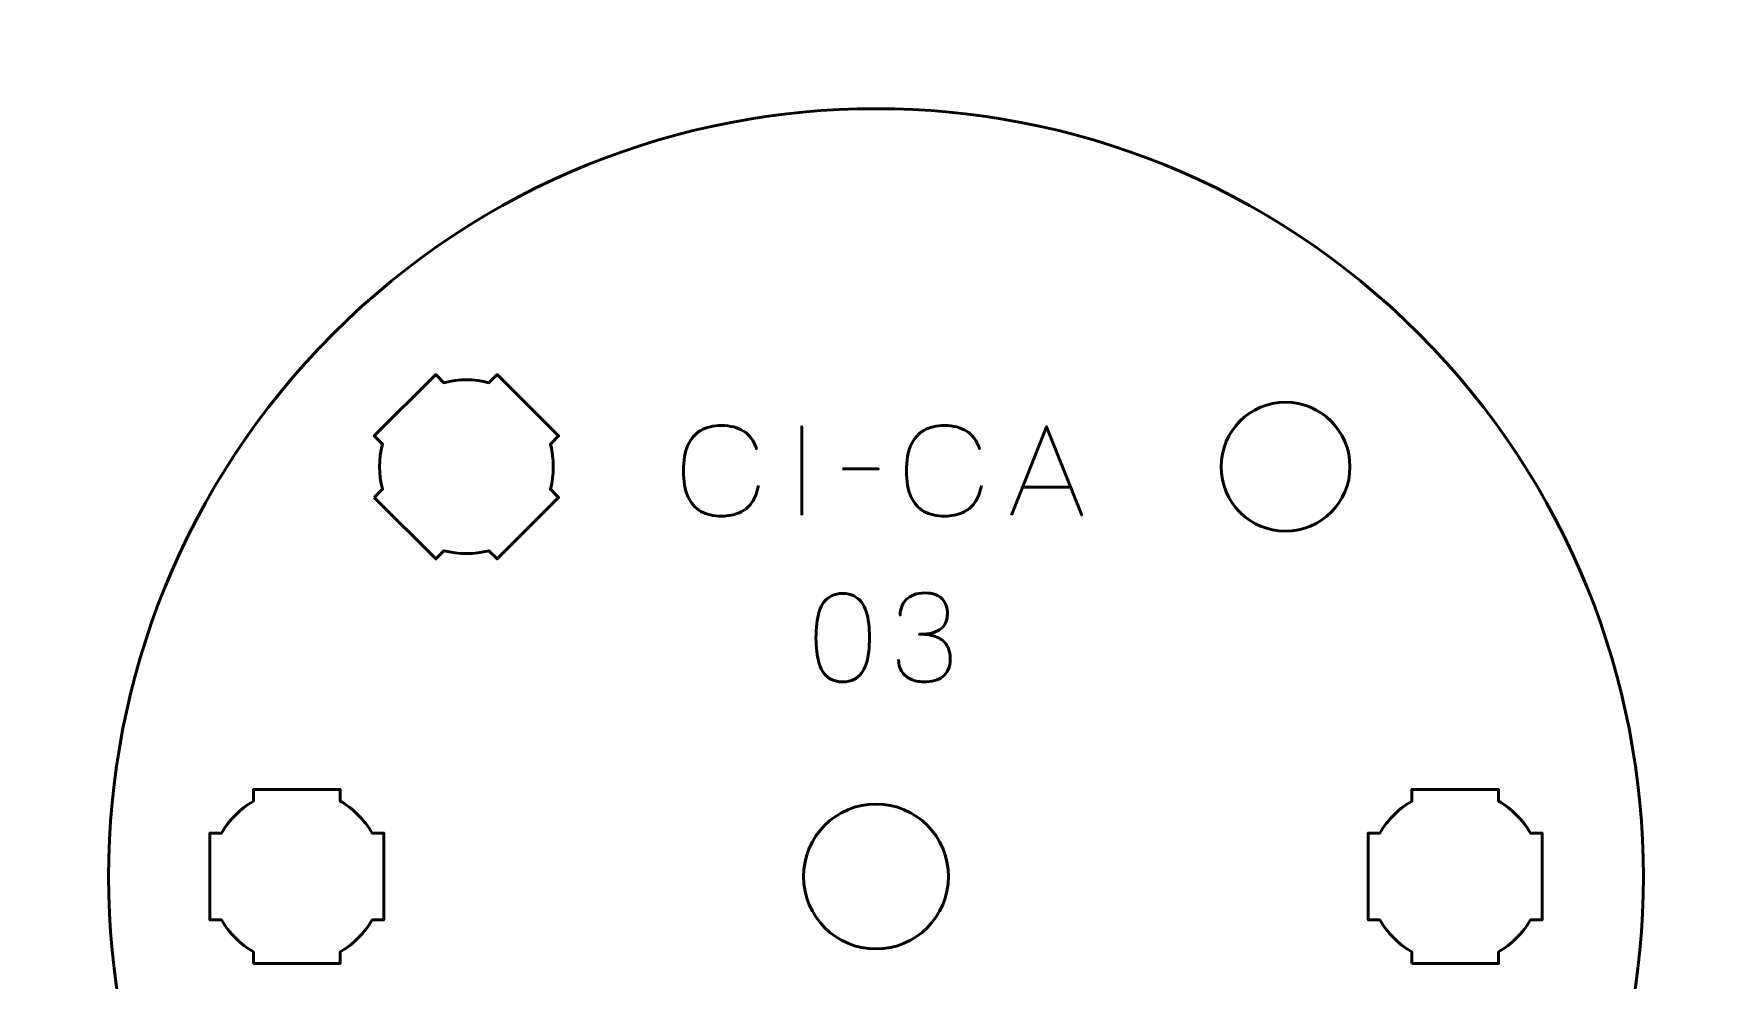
# Model space of a CAD drawing. Header units: centimetres. Extents: x -16.4 to -4.6, y -20.8 to -8.9.
# Drawn here: x -16.41 to -10.59, y -12.21 to -8.94 of the extents above; entities that cross this region are included whole.
import ezdxf

# ---------------------------------------------------------------- set-up
doc = ezdxf.new("R2010")
doc.units = ezdxf.units.CM
doc.header["$MEASUREMENT"] = 0
doc.layers.add('Layer 1', color=7, linetype='Continuous')

msp = doc.modelspace()

# ---------------------------------------------------------------- linework, layer by layer
at = {"layer": 'Layer 1', "lineweight": 53}
msp.add_ellipse((-13.50001, -11.84993), major_axis=(0, 0.25), ratio=1, dxfattribs=at)
for points, knots in [([(-15.37382, -9.97615), (-14.33912, -8.94145), (-12.66089, -8.94145), (-11.62616, -9.97618), (-11.62616, -9.97618), (-10.59146, -11.01088), (-10.59146, -12.68912), (-11.62616, -13.72382), (-11.62616, -13.72382), (-12.66089, -14.75855), (-14.33912, -14.75855), (-15.37382, -13.72385), (-15.37382, -13.72385), (-16.40855, -12.68912), (-16.40855, -11.01088), (-15.37382, -9.97615)], [0, 0, 0, 0, 0.25, 0.25, 0.25, 0.25, 0.5, 0.5, 0.5, 0.5, 0.75, 0.75, 0.75, 0.75, 1, 1, 1, 1]), ([(-15.23246, -10.54181), (-15.23246, -10.54181), (-15.20403, -10.51339), (-15.20403, -10.51339), (-15.20403, -10.51339), (-15.2176, -10.46258), (-15.21758, -10.40892), (-15.20402, -10.35812), (-15.20402, -10.35812), (-15.20402, -10.35812), (-15.23246, -10.32968), (-15.23246, -10.32968), (-15.23246, -10.32968), (-15.23246, -10.32968), (-15.02033, -10.11755), (-15.02033, -10.11755), (-15.02033, -10.11755), (-15.02033, -10.11755), (-14.99191, -10.14597), (-14.99191, -10.14597), (-14.99191, -10.14597), (-14.9411, -10.13239), (-14.8874, -10.13236), (-14.83656, -10.14592), (-14.83656, -10.14592), (-14.83656, -10.14592), (-14.8082, -10.11755), (-14.8082, -10.11755), (-14.8082, -10.11755), (-14.8082, -10.11755), (-14.70537, -10.22038), (-14.70537, -10.22038), (-14.70537, -10.22038), (-14.70537, -10.22038), (-14.70204, -10.22362), (-14.70204, -10.22362), (-14.70204, -10.22362), (-14.70204, -10.22362), (-14.6988, -10.22695), (-14.6988, -10.22695), (-14.6988, -10.22695), (-14.6988, -10.22695), (-14.59606, -10.32968), (-14.59606, -10.32968), (-14.59606, -10.32968), (-14.59606, -10.32968), (-14.6244, -10.35802), (-14.6244, -10.35802), (-14.6244, -10.35802), (-14.61081, -10.40887), (-14.6108, -10.46262), (-14.62439, -10.51349), (-14.62439, -10.51349), (-14.62439, -10.51349), (-14.59606, -10.54181), (-14.59606, -10.54181), (-14.59606, -10.54181), (-14.59606, -10.54181), (-14.69738, -10.64313), (-14.69738, -10.64313), (-14.69738, -10.64313), (-14.69738, -10.64313), (-14.70204, -10.6479), (-14.70204, -10.6479), (-14.70204, -10.6479), (-14.70204, -10.6479), (-14.70682, -10.65257), (-14.70682, -10.65257), (-14.70682, -10.65257), (-14.70682, -10.65257), (-14.8082, -10.75395), (-14.8082, -10.75395), (-14.8082, -10.75395), (-14.8082, -10.75395), (-14.83655, -10.72559), (-14.83655, -10.72559), (-14.83655, -10.72559), (-14.88739, -10.73915), (-14.94111, -10.73915), (-14.99194, -10.72556), (-14.99194, -10.72556), (-14.99194, -10.72556), (-15.02033, -10.75395), (-15.02033, -10.75395), (-15.02033, -10.75395), (-15.02033, -10.75395), (-15.23246, -10.54181), (-15.23246, -10.54181)], [0, 0, 0, 0, 0.0454545, 0.0454545, 0.0454545, 0.0454545, 0.0909091, 0.0909091, 0.0909091, 0.0909091, 0.1363636, 0.1363636, 0.1363636, 0.1363636, 0.1818182, 0.1818182, 0.1818182, 0.1818182, 0.2272727, 0.2272727, 0.2272727, 0.2272727, 0.2727273, 0.2727273, 0.2727273, 0.2727273, 0.3181818, 0.3181818, 0.3181818, 0.3181818, 0.3636364, 0.3636364, 0.3636364, 0.3636364, 0.4090909, 0.4090909, 0.4090909, 0.4090909, 0.4545455, 0.4545455, 0.4545455, 0.4545455, 0.5, 0.5, 0.5, 0.5, 0.5454545, 0.5454545, 0.5454545, 0.5454545, 0.5909091, 0.5909091, 0.5909091, 0.5909091, 0.6363636, 0.6363636, 0.6363636, 0.6363636, 0.6818182, 0.6818182, 0.6818182, 0.6818182, 0.7272727, 0.7272727, 0.7272727, 0.7272727, 0.7727273, 0.7727273, 0.7727273, 0.7727273, 0.8181818, 0.8181818, 0.8181818, 0.8181818, 0.8636364, 0.8636364, 0.8636364, 0.8636364, 0.9090909, 0.9090909, 0.9090909, 0.9090909, 0.9545455, 0.9545455, 0.9545455, 0.9545455, 1, 1, 1, 1]), ([(-12.08581, -10.21327), (-11.96295, -10.21327), (-11.86331, -10.31291), (-11.86331, -10.43577), (-11.86331, -10.43577), (-11.86331, -10.55864), (-11.96295, -10.65827), (-12.08581, -10.65827), (-12.08581, -10.65827), (-12.20867, -10.65827), (-12.30831, -10.55864), (-12.30831, -10.43577), (-12.30831, -10.43577), (-12.30831, -10.31291), (-12.20867, -10.21327), (-12.08581, -10.21327)], [0, 0, 0, 0, 0.25, 0.25, 0.25, 0.25, 0.5, 0.5, 0.5, 0.5, 0.75, 0.75, 0.75, 0.75, 1, 1, 1, 1]), ([(-15.65005, -12.14996), (-15.65005, -12.14996), (-15.65005, -12.10976), (-15.65005, -12.10976), (-15.65005, -12.10976), (-15.69557, -12.08343), (-15.7335, -12.04547), (-15.75983, -11.99996), (-15.75983, -11.99996), (-15.75983, -11.99996), (-15.80005, -11.99996), (-15.80005, -11.99996), (-15.80005, -11.99996), (-15.80005, -11.99996), (-15.80005, -11.69996), (-15.80005, -11.69996), (-15.80005, -11.69996), (-15.80005, -11.69996), (-15.75986, -11.69996), (-15.75986, -11.69996), (-15.75986, -11.69996), (-15.73353, -11.65443), (-15.69558, -11.61644), (-15.65005, -11.59008), (-15.65005, -11.59008), (-15.65005, -11.59008), (-15.65005, -11.54996), (-15.65005, -11.54996), (-15.65005, -11.54996), (-15.65005, -11.54996), (-15.50463, -11.54996), (-15.50463, -11.54996), (-15.50463, -11.54996), (-15.50463, -11.54996), (-15.49998, -11.5499), (-15.49998, -11.5499), (-15.49998, -11.5499), (-15.49998, -11.5499), (-15.49534, -11.54996), (-15.49534, -11.54996), (-15.49534, -11.54996), (-15.49534, -11.54996), (-15.35005, -11.54996), (-15.35005, -11.54996), (-15.35005, -11.54996), (-15.35005, -11.54996), (-15.35005, -11.59003), (-15.35005, -11.59003), (-15.35005, -11.59003), (-15.30448, -11.61638), (-15.26647, -11.65438), (-15.24011, -11.69996), (-15.24011, -11.69996), (-15.24011, -11.69996), (-15.20005, -11.69996), (-15.20005, -11.69996), (-15.20005, -11.69996), (-15.20005, -11.69996), (-15.20005, -11.84324), (-15.20005, -11.84324), (-15.20005, -11.84324), (-15.20005, -11.84324), (-15.19997, -11.84991), (-15.19997, -11.84991), (-15.19997, -11.84991), (-15.19997, -11.84991), (-15.20005, -11.85659), (-15.20005, -11.85659), (-15.20005, -11.85659), (-15.20005, -11.85659), (-15.20005, -11.99996), (-15.20005, -11.99996), (-15.20005, -11.99996), (-15.20005, -11.99996), (-15.24015, -11.99996), (-15.24015, -11.99996), (-15.24015, -11.99996), (-15.26651, -12.0455), (-15.3045, -12.08348), (-15.35005, -12.10981), (-15.35005, -12.10981), (-15.35005, -12.10981), (-15.35005, -12.14996), (-15.35005, -12.14996), (-15.35005, -12.14996), (-15.35005, -12.14996), (-15.65005, -12.14996), (-15.65005, -12.14996)], [0, 0, 0, 0, 0.0454545, 0.0454545, 0.0454545, 0.0454545, 0.0909091, 0.0909091, 0.0909091, 0.0909091, 0.1363636, 0.1363636, 0.1363636, 0.1363636, 0.1818182, 0.1818182, 0.1818182, 0.1818182, 0.2272727, 0.2272727, 0.2272727, 0.2272727, 0.2727273, 0.2727273, 0.2727273, 0.2727273, 0.3181818, 0.3181818, 0.3181818, 0.3181818, 0.3636364, 0.3636364, 0.3636364, 0.3636364, 0.4090909, 0.4090909, 0.4090909, 0.4090909, 0.4545455, 0.4545455, 0.4545455, 0.4545455, 0.5, 0.5, 0.5, 0.5, 0.5454545, 0.5454545, 0.5454545, 0.5454545, 0.5909091, 0.5909091, 0.5909091, 0.5909091, 0.6363636, 0.6363636, 0.6363636, 0.6363636, 0.6818182, 0.6818182, 0.6818182, 0.6818182, 0.7272727, 0.7272727, 0.7272727, 0.7272727, 0.7727273, 0.7727273, 0.7727273, 0.7727273, 0.8181818, 0.8181818, 0.8181818, 0.8181818, 0.8636364, 0.8636364, 0.8636364, 0.8636364, 0.9090909, 0.9090909, 0.9090909, 0.9090909, 0.9545455, 0.9545455, 0.9545455, 0.9545455, 1, 1, 1, 1]), ([(-11.65005, -12.14996), (-11.65005, -12.14996), (-11.65005, -12.10976), (-11.65005, -12.10976), (-11.65005, -12.10976), (-11.69557, -12.08343), (-11.7335, -12.04547), (-11.75983, -11.99996), (-11.75983, -11.99996), (-11.75983, -11.99996), (-11.80005, -11.99996), (-11.80005, -11.99996), (-11.80005, -11.99996), (-11.80005, -11.99996), (-11.80005, -11.69996), (-11.80005, -11.69996), (-11.80005, -11.69996), (-11.80005, -11.69996), (-11.75986, -11.69996), (-11.75986, -11.69996), (-11.75986, -11.69996), (-11.73353, -11.65443), (-11.69558, -11.61644), (-11.65005, -11.59008), (-11.65005, -11.59008), (-11.65005, -11.59008), (-11.65005, -11.54996), (-11.65005, -11.54996), (-11.65005, -11.54996), (-11.65005, -11.54996), (-11.50463, -11.54996), (-11.50463, -11.54996), (-11.50463, -11.54996), (-11.50463, -11.54996), (-11.49998, -11.5499), (-11.49998, -11.5499), (-11.49998, -11.5499), (-11.49998, -11.5499), (-11.49534, -11.54996), (-11.49534, -11.54996), (-11.49534, -11.54996), (-11.49534, -11.54996), (-11.35005, -11.54996), (-11.35005, -11.54996), (-11.35005, -11.54996), (-11.35005, -11.54996), (-11.35005, -11.59003), (-11.35005, -11.59003), (-11.35005, -11.59003), (-11.30448, -11.61638), (-11.26647, -11.65438), (-11.24011, -11.69996), (-11.24011, -11.69996), (-11.24011, -11.69996), (-11.20005, -11.69996), (-11.20005, -11.69996), (-11.20005, -11.69996), (-11.20005, -11.69996), (-11.20005, -11.84324), (-11.20005, -11.84324), (-11.20005, -11.84324), (-11.20005, -11.84324), (-11.19997, -11.84991), (-11.19997, -11.84991), (-11.19997, -11.84991), (-11.19997, -11.84991), (-11.20005, -11.85659), (-11.20005, -11.85659), (-11.20005, -11.85659), (-11.20005, -11.85659), (-11.20005, -11.99996), (-11.20005, -11.99996), (-11.20005, -11.99996), (-11.20005, -11.99996), (-11.24015, -11.99996), (-11.24015, -11.99996), (-11.24015, -11.99996), (-11.26651, -12.0455), (-11.3045, -12.08348), (-11.35005, -12.10981), (-11.35005, -12.10981), (-11.35005, -12.10981), (-11.35005, -12.14996), (-11.35005, -12.14996), (-11.35005, -12.14996), (-11.35005, -12.14996), (-11.65005, -12.14996), (-11.65005, -12.14996)], [0, 0, 0, 0, 0.0454545, 0.0454545, 0.0454545, 0.0454545, 0.0909091, 0.0909091, 0.0909091, 0.0909091, 0.1363636, 0.1363636, 0.1363636, 0.1363636, 0.1818182, 0.1818182, 0.1818182, 0.1818182, 0.2272727, 0.2272727, 0.2272727, 0.2272727, 0.2727273, 0.2727273, 0.2727273, 0.2727273, 0.3181818, 0.3181818, 0.3181818, 0.3181818, 0.3636364, 0.3636364, 0.3636364, 0.3636364, 0.4090909, 0.4090909, 0.4090909, 0.4090909, 0.4545455, 0.4545455, 0.4545455, 0.4545455, 0.5, 0.5, 0.5, 0.5, 0.5454545, 0.5454545, 0.5454545, 0.5454545, 0.5909091, 0.5909091, 0.5909091, 0.5909091, 0.6363636, 0.6363636, 0.6363636, 0.6363636, 0.6818182, 0.6818182, 0.6818182, 0.6818182, 0.7272727, 0.7272727, 0.7272727, 0.7272727, 0.7727273, 0.7727273, 0.7727273, 0.7727273, 0.8181818, 0.8181818, 0.8181818, 0.8181818, 0.8636364, 0.8636364, 0.8636364, 0.8636364, 0.9090909, 0.9090909, 0.9090909, 0.9090909, 0.9545455, 0.9545455, 0.9545455, 0.9545455, 1, 1, 1, 1])]:
    msp.add_open_spline(points, degree=3, knots=knots, dxfattribs=at)
at = {"layer": 'Layer 1', "color": 5, "lineweight": 53}
for points, knots in [([(-13.90602, -10.50039), (-13.91054, -10.52459), (-13.91844, -10.54456), (-13.92952, -10.56022), (-13.92952, -10.56022), (-13.94066, -10.57582), (-13.95492, -10.58739), (-13.97227, -10.59494), (-13.97227, -10.59494), (-13.98956, -10.60249), (-14.00988, -10.6063), (-14.03302, -10.60623), (-14.03302, -10.60623), (-14.06117, -10.6063), (-14.08509, -10.60086), (-14.10471, -10.58979), (-14.10471, -10.58979), (-14.12432, -10.57878), (-14.13928, -10.56178), (-14.14958, -10.53871), (-14.14958, -10.53871), (-14.15988, -10.51563), (-14.16503, -10.48607), (-14.1651, -10.45002), (-14.1651, -10.45002), (-14.16503, -10.41411), (-14.15988, -10.38461), (-14.14958, -10.36154), (-14.14958, -10.36154), (-14.13928, -10.33847), (-14.12432, -10.3214), (-14.10471, -10.31032), (-14.10471, -10.31032), (-14.08509, -10.29924), (-14.06117, -10.29374), (-14.03302, -10.29381), (-14.03302, -10.29381), (-14.00289, -10.29374), (-13.97764, -10.30016), (-13.95732, -10.31307), (-13.95732, -10.31307), (-13.93707, -10.32598), (-13.92218, -10.34595), (-13.9128, -10.37297), (-13.9128, -10.37297), (-13.92218, -10.34595), (-13.93707, -10.32598), (-13.95732, -10.31307), (-13.95732, -10.31307), (-13.97764, -10.30016), (-14.00289, -10.29374), (-14.03302, -10.29381), (-14.03302, -10.29381), (-14.06117, -10.29374), (-14.08509, -10.29924), (-14.10471, -10.31032), (-14.10471, -10.31032), (-14.12432, -10.3214), (-14.13928, -10.33847), (-14.14958, -10.36154), (-14.14958, -10.36154), (-14.15988, -10.38461), (-14.16503, -10.41411), (-14.1651, -10.45002), (-14.1651, -10.45002), (-14.16503, -10.48607), (-14.15988, -10.51563), (-14.14958, -10.53871), (-14.14958, -10.53871), (-14.13928, -10.56178), (-14.12432, -10.57878), (-14.10471, -10.58979), (-14.10471, -10.58979), (-14.08509, -10.60086), (-14.06117, -10.6063), (-14.03302, -10.60623), (-14.03302, -10.60623), (-14.00988, -10.6063), (-13.98956, -10.60249), (-13.97227, -10.59494), (-13.97227, -10.59494), (-13.95492, -10.58739), (-13.94066, -10.57582), (-13.92952, -10.56022), (-13.92952, -10.56022), (-13.91844, -10.54456), (-13.91054, -10.52459), (-13.90602, -10.50039)], [0, 0, 0, 0, 0.0454545, 0.0454545, 0.0454545, 0.0454545, 0.0909091, 0.0909091, 0.0909091, 0.0909091, 0.1363636, 0.1363636, 0.1363636, 0.1363636, 0.1818182, 0.1818182, 0.1818182, 0.1818182, 0.2272727, 0.2272727, 0.2272727, 0.2272727, 0.2727273, 0.2727273, 0.2727273, 0.2727273, 0.3181818, 0.3181818, 0.3181818, 0.3181818, 0.3636364, 0.3636364, 0.3636364, 0.3636364, 0.4090909, 0.4090909, 0.4090909, 0.4090909, 0.4545455, 0.4545455, 0.4545455, 0.4545455, 0.5, 0.5, 0.5, 0.5, 0.5454545, 0.5454545, 0.5454545, 0.5454545, 0.5909091, 0.5909091, 0.5909091, 0.5909091, 0.6363636, 0.6363636, 0.6363636, 0.6363636, 0.6818182, 0.6818182, 0.6818182, 0.6818182, 0.7272727, 0.7272727, 0.7272727, 0.7272727, 0.7727273, 0.7727273, 0.7727273, 0.7727273, 0.8181818, 0.8181818, 0.8181818, 0.8181818, 0.8636364, 0.8636364, 0.8636364, 0.8636364, 0.9090909, 0.9090909, 0.9090909, 0.9090909, 0.9545455, 0.9545455, 0.9545455, 0.9545455, 1, 1, 1, 1]), ([(-13.13598, -10.50039), (-13.1405, -10.52459), (-13.1484, -10.54456), (-13.15948, -10.56022), (-13.15948, -10.56022), (-13.17062, -10.57582), (-13.18488, -10.58739), (-13.20223, -10.59494), (-13.20223, -10.59494), (-13.21952, -10.60249), (-13.23984, -10.6063), (-13.26298, -10.60623), (-13.26298, -10.60623), (-13.29113, -10.6063), (-13.31505, -10.60086), (-13.33467, -10.58979), (-13.33467, -10.58979), (-13.35428, -10.57878), (-13.36924, -10.56178), (-13.37954, -10.53871), (-13.37954, -10.53871), (-13.38984, -10.51563), (-13.39499, -10.48607), (-13.39506, -10.45002), (-13.39506, -10.45002), (-13.39499, -10.41411), (-13.38984, -10.38461), (-13.37954, -10.36154), (-13.37954, -10.36154), (-13.36924, -10.33847), (-13.35428, -10.3214), (-13.33467, -10.31032), (-13.33467, -10.31032), (-13.31505, -10.29924), (-13.29113, -10.29374), (-13.26298, -10.29381), (-13.26298, -10.29381), (-13.23285, -10.29374), (-13.2076, -10.30016), (-13.18728, -10.31307), (-13.18728, -10.31307), (-13.16703, -10.32598), (-13.15214, -10.34595), (-13.14276, -10.37297), (-13.14276, -10.37297), (-13.15214, -10.34595), (-13.16703, -10.32598), (-13.18728, -10.31307), (-13.18728, -10.31307), (-13.2076, -10.30016), (-13.23285, -10.29374), (-13.26298, -10.29381), (-13.26298, -10.29381), (-13.29113, -10.29374), (-13.31505, -10.29924), (-13.33467, -10.31032), (-13.33467, -10.31032), (-13.35428, -10.3214), (-13.36924, -10.33847), (-13.37954, -10.36154), (-13.37954, -10.36154), (-13.38984, -10.38461), (-13.39499, -10.41411), (-13.39506, -10.45002), (-13.39506, -10.45002), (-13.39499, -10.48607), (-13.38984, -10.51563), (-13.37954, -10.53871), (-13.37954, -10.53871), (-13.36924, -10.56178), (-13.35428, -10.57878), (-13.33467, -10.58979), (-13.33467, -10.58979), (-13.31505, -10.60086), (-13.29113, -10.6063), (-13.26298, -10.60623), (-13.26298, -10.60623), (-13.23984, -10.6063), (-13.21952, -10.60249), (-13.20223, -10.59494), (-13.20223, -10.59494), (-13.18488, -10.58739), (-13.17062, -10.57582), (-13.15948, -10.56022), (-13.15948, -10.56022), (-13.1484, -10.54456), (-13.1405, -10.52459), (-13.13598, -10.50039)], [0, 0, 0, 0, 0.0454545, 0.0454545, 0.0454545, 0.0454545, 0.0909091, 0.0909091, 0.0909091, 0.0909091, 0.1363636, 0.1363636, 0.1363636, 0.1363636, 0.1818182, 0.1818182, 0.1818182, 0.1818182, 0.2272727, 0.2272727, 0.2272727, 0.2272727, 0.2727273, 0.2727273, 0.2727273, 0.2727273, 0.3181818, 0.3181818, 0.3181818, 0.3181818, 0.3636364, 0.3636364, 0.3636364, 0.3636364, 0.4090909, 0.4090909, 0.4090909, 0.4090909, 0.4545455, 0.4545455, 0.4545455, 0.4545455, 0.5, 0.5, 0.5, 0.5, 0.5454545, 0.5454545, 0.5454545, 0.5454545, 0.5909091, 0.5909091, 0.5909091, 0.5909091, 0.6363636, 0.6363636, 0.6363636, 0.6363636, 0.6818182, 0.6818182, 0.6818182, 0.6818182, 0.7272727, 0.7272727, 0.7272727, 0.7272727, 0.7727273, 0.7727273, 0.7727273, 0.7727273, 0.8181818, 0.8181818, 0.8181818, 0.8181818, 0.8636364, 0.8636364, 0.8636364, 0.8636364, 0.9090909, 0.9090909, 0.9090909, 0.9090909, 0.9545455, 0.9545455, 0.9545455, 0.9545455, 1, 1, 1, 1]), ([(-13.75616, -10.60284), (-13.75616, -10.60284), (-13.75616, -10.29762), (-13.75616, -10.29762), (-13.75616, -10.29762), (-13.75616, -10.29762), (-13.75616, -10.60284), (-13.75616, -10.60284)], [0, 0, 0, 0, 0.5, 0.5, 0.5, 0.5, 1, 1, 1, 1]), ([(-13.03184, -10.60284), (-13.03184, -10.60284), (-12.91077, -10.29762), (-12.91077, -10.29762), (-12.91077, -10.29762), (-12.91077, -10.29762), (-12.78927, -10.60284), (-12.78927, -10.60284), (-12.78927, -10.60284), (-12.78927, -10.60284), (-12.91077, -10.29762), (-12.91077, -10.29762), (-12.91077, -10.29762), (-12.91077, -10.29762), (-13.03184, -10.60284), (-13.03184, -10.60284)], [0, 0, 0, 0, 0.25, 0.25, 0.25, 0.25, 0.5, 0.5, 0.5, 0.5, 0.75, 0.75, 0.75, 0.75, 1, 1, 1, 1]), ([(-13.61519, -10.44324), (-13.61519, -10.44324), (-13.492, -10.44324), (-13.492, -10.44324), (-13.492, -10.44324), (-13.492, -10.44324), (-13.61519, -10.44324), (-13.61519, -10.44324)], [0, 0, 0, 0, 0.5, 0.5, 0.5, 0.5, 1, 1, 1, 1]), ([(-12.99374, -10.50674), (-12.99374, -10.50674), (-12.8278, -10.50674), (-12.8278, -10.50674), (-12.8278, -10.50674), (-12.8278, -10.50674), (-12.99374, -10.50674), (-12.99374, -10.50674)], [0, 0, 0, 0, 0.5, 0.5, 0.5, 0.5, 1, 1, 1, 1]), ([(-13.61498, -11.17815), (-13.60017, -11.17808), (-13.5874, -11.17547), (-13.57674, -11.17039), (-13.57674, -11.17039), (-13.56616, -11.16531), (-13.55734, -11.15804), (-13.55029, -11.1488), (-13.55029, -11.1488), (-13.5433, -11.13949), (-13.5378, -11.12848), (-13.53371, -11.11578), (-13.53371, -11.11578), (-13.52968, -11.10308), (-13.52679, -11.08918), (-13.52517, -11.07394), (-13.52517, -11.07394), (-13.52347, -11.0587), (-13.52263, -11.04268), (-13.5227, -11.02575), (-13.5227, -11.02575), (-13.52263, -11.00889), (-13.52347, -10.99287), (-13.52517, -10.9777), (-13.52517, -10.9777), (-13.52679, -10.96253), (-13.52968, -10.94856), (-13.53371, -10.93586), (-13.53371, -10.93586), (-13.5378, -10.92323), (-13.5433, -10.91223), (-13.55029, -10.90284), (-13.55029, -10.90284), (-13.55734, -10.89353), (-13.56616, -10.88626), (-13.57674, -10.88118), (-13.57674, -10.88118), (-13.5874, -10.87603), (-13.60017, -10.87342), (-13.61498, -10.87335), (-13.61498, -10.87335), (-13.6298, -10.87342), (-13.64257, -10.87603), (-13.65323, -10.88118), (-13.65323, -10.88118), (-13.66381, -10.88626), (-13.67263, -10.89353), (-13.67968, -10.90284), (-13.67968, -10.90284), (-13.68667, -10.91223), (-13.69217, -10.92323), (-13.69626, -10.93586), (-13.69626, -10.93586), (-13.70029, -10.94856), (-13.70318, -10.96253), (-13.7048, -10.9777), (-13.7048, -10.9777), (-13.70649, -10.99287), (-13.70734, -11.00889), (-13.70727, -11.02575), (-13.70727, -11.02575), (-13.70734, -11.04268), (-13.70649, -11.0587), (-13.7048, -11.07394), (-13.7048, -11.07394), (-13.70318, -11.08918), (-13.70029, -11.10308), (-13.69626, -11.11578), (-13.69626, -11.11578), (-13.69217, -11.12848), (-13.68667, -11.13949), (-13.67968, -11.1488), (-13.67968, -11.1488), (-13.67263, -11.15804), (-13.66381, -11.16531), (-13.65323, -11.17039), (-13.65323, -11.17039), (-13.64257, -11.17547), (-13.6298, -11.17808), (-13.61498, -11.17815)], [0, 0, 0, 0, 0.05, 0.05, 0.05, 0.05, 0.1, 0.1, 0.1, 0.1, 0.15, 0.15, 0.15, 0.15, 0.2, 0.2, 0.2, 0.2, 0.25, 0.25, 0.25, 0.25, 0.3, 0.3, 0.3, 0.3, 0.35, 0.35, 0.35, 0.35, 0.4, 0.4, 0.4, 0.4, 0.45, 0.45, 0.45, 0.45, 0.5, 0.5, 0.5, 0.5, 0.55, 0.55, 0.55, 0.55, 0.6, 0.6, 0.6, 0.6, 0.65, 0.65, 0.65, 0.65, 0.7, 0.7, 0.7, 0.7, 0.75, 0.75, 0.75, 0.75, 0.8, 0.8, 0.8, 0.8, 0.85, 0.85, 0.85, 0.85, 0.9, 0.9, 0.9, 0.9, 0.95, 0.95, 0.95, 0.95, 1, 1, 1, 1]), ([(-13.61498, -11.17815), (-13.60017, -11.17808), (-13.5874, -11.17547), (-13.57674, -11.17039), (-13.57674, -11.17039), (-13.56616, -11.16531), (-13.55734, -11.15804), (-13.55029, -11.1488), (-13.55029, -11.1488), (-13.5433, -11.13949), (-13.5378, -11.12848), (-13.53371, -11.11578), (-13.53371, -11.11578), (-13.52968, -11.10308), (-13.52679, -11.08918), (-13.52517, -11.07394), (-13.52517, -11.07394), (-13.52347, -11.0587), (-13.52263, -11.04268), (-13.5227, -11.02575), (-13.5227, -11.02575), (-13.52263, -11.00889), (-13.52347, -10.99287), (-13.52517, -10.9777), (-13.52517, -10.9777), (-13.52679, -10.96253), (-13.52968, -10.94856), (-13.53371, -10.93586), (-13.53371, -10.93586), (-13.5378, -10.92323), (-13.5433, -10.91223), (-13.55029, -10.90284), (-13.55029, -10.90284), (-13.55734, -10.89353), (-13.56616, -10.88626), (-13.57674, -10.88118), (-13.57674, -10.88118), (-13.5874, -10.87603), (-13.60017, -10.87342), (-13.61498, -10.87335), (-13.61498, -10.87335), (-13.6298, -10.87342), (-13.64257, -10.87603), (-13.65323, -10.88118), (-13.65323, -10.88118), (-13.66381, -10.88626), (-13.67263, -10.89353), (-13.67968, -10.90284), (-13.67968, -10.90284), (-13.68667, -10.91223), (-13.69217, -10.92323), (-13.69626, -10.93586), (-13.69626, -10.93586), (-13.70029, -10.94856), (-13.70318, -10.96253), (-13.7048, -10.9777), (-13.7048, -10.9777), (-13.70649, -10.99287), (-13.70734, -11.00889), (-13.70727, -11.02575), (-13.70727, -11.02575), (-13.70734, -11.04268), (-13.70649, -11.0587), (-13.7048, -11.07394), (-13.7048, -11.07394), (-13.70318, -11.08918), (-13.70029, -11.10308), (-13.69626, -11.11578), (-13.69626, -11.11578), (-13.69217, -11.12848), (-13.68667, -11.13949), (-13.67968, -11.1488), (-13.67968, -11.1488), (-13.67263, -11.15804), (-13.66381, -11.16531), (-13.65323, -11.17039), (-13.65323, -11.17039), (-13.64257, -11.17547), (-13.6298, -11.17808), (-13.61498, -11.17815)], [0, 0, 0, 0, 0.05, 0.05, 0.05, 0.05, 0.1, 0.1, 0.1, 0.1, 0.15, 0.15, 0.15, 0.15, 0.2, 0.2, 0.2, 0.2, 0.25, 0.25, 0.25, 0.25, 0.3, 0.3, 0.3, 0.3, 0.35, 0.35, 0.35, 0.35, 0.4, 0.4, 0.4, 0.4, 0.45, 0.45, 0.45, 0.45, 0.5, 0.5, 0.5, 0.5, 0.55, 0.55, 0.55, 0.55, 0.6, 0.6, 0.6, 0.6, 0.65, 0.65, 0.65, 0.65, 0.7, 0.7, 0.7, 0.7, 0.75, 0.75, 0.75, 0.75, 0.8, 0.8, 0.8, 0.8, 0.85, 0.85, 0.85, 0.85, 0.9, 0.9, 0.9, 0.9, 0.95, 0.95, 0.95, 0.95, 1, 1, 1, 1]), ([(-13.42237, -11.10153), (-13.4223, -11.11677), (-13.41877, -11.13003), (-13.41179, -11.14153), (-13.41179, -11.14153), (-13.4048, -11.15296), (-13.39485, -11.16192), (-13.38187, -11.16834), (-13.38187, -11.16834), (-13.36889, -11.17476), (-13.3533, -11.17801), (-13.33516, -11.17815), (-13.33516, -11.17815), (-13.32155, -11.17815), (-13.3092, -11.17674), (-13.29798, -11.17378), (-13.29798, -11.17378), (-13.28683, -11.17081), (-13.27724, -11.16623), (-13.26912, -11.15995), (-13.26912, -11.15995), (-13.26101, -11.15367), (-13.2548, -11.14555), (-13.25036, -11.13568), (-13.25036, -11.13568), (-13.24598, -11.12573), (-13.2438, -11.1138), (-13.24373, -11.09983), (-13.24373, -11.09983), (-13.24365, -11.08121), (-13.24746, -11.06547), (-13.25501, -11.0527), (-13.25501, -11.0527), (-13.26256, -11.03993), (-13.27428, -11.03034), (-13.29001, -11.02378), (-13.29001, -11.02378), (-13.30574, -11.01721), (-13.32592, -11.0139), (-13.3504, -11.0139), (-13.3504, -11.0139), (-13.33213, -11.01397), (-13.31682, -11.01228), (-13.30433, -11.00882), (-13.30433, -11.00882), (-13.29191, -11.00536), (-13.28197, -11.00049), (-13.27449, -10.99414), (-13.27449, -10.99414), (-13.26701, -10.98786), (-13.26158, -10.98038), (-13.25833, -10.97178), (-13.25833, -10.97178), (-13.25501, -10.96324), (-13.25339, -10.95386), (-13.25346, -10.94363), (-13.25346, -10.94363), (-13.25339, -10.93339), (-13.2548, -10.92394), (-13.25762, -10.91519), (-13.25762, -10.91519), (-13.26038, -10.90644), (-13.26489, -10.89875), (-13.27103, -10.89219), (-13.27103, -10.89219), (-13.27717, -10.88563), (-13.28528, -10.88048), (-13.29523, -10.87681), (-13.29523, -10.87681), (-13.30525, -10.87314), (-13.31746, -10.87131), (-13.33178, -10.87124), (-13.33178, -10.87124), (-13.34603, -10.87131), (-13.35852, -10.87342), (-13.3691, -10.87752), (-13.3691, -10.87752), (-13.37976, -10.88161), (-13.3885, -10.88718), (-13.39556, -10.89431), (-13.39556, -10.89431), (-13.40254, -10.90143), (-13.40777, -10.90955), (-13.41122, -10.91872), (-13.41122, -10.91872), (-13.41475, -10.92789), (-13.41644, -10.93763), (-13.41644, -10.94786), (-13.41644, -10.94786), (-13.41644, -10.93763), (-13.41475, -10.92789), (-13.41122, -10.91872), (-13.41122, -10.91872), (-13.40777, -10.90955), (-13.40254, -10.90143), (-13.39556, -10.89431), (-13.39556, -10.89431), (-13.3885, -10.88718), (-13.37976, -10.88161), (-13.3691, -10.87752), (-13.3691, -10.87752), (-13.35852, -10.87342), (-13.34603, -10.87131), (-13.33178, -10.87124), (-13.33178, -10.87124), (-13.31746, -10.87131), (-13.30525, -10.87314), (-13.29523, -10.87681), (-13.29523, -10.87681), (-13.28528, -10.88048), (-13.27717, -10.88563), (-13.27103, -10.89219), (-13.27103, -10.89219), (-13.26489, -10.89875), (-13.26038, -10.90644), (-13.25762, -10.91519), (-13.25762, -10.91519), (-13.2548, -10.92394), (-13.25339, -10.93339), (-13.25346, -10.94363), (-13.25346, -10.94363), (-13.25339, -10.95386), (-13.25501, -10.96324), (-13.25833, -10.97178), (-13.25833, -10.97178), (-13.26158, -10.98038), (-13.26701, -10.98786), (-13.27449, -10.99414), (-13.27449, -10.99414), (-13.28197, -11.00049), (-13.29191, -11.00536), (-13.30433, -11.00882), (-13.30433, -11.00882), (-13.31682, -11.01228), (-13.33213, -11.01397), (-13.3504, -11.0139), (-13.3504, -11.0139), (-13.32592, -11.0139), (-13.30574, -11.01721), (-13.29001, -11.02378), (-13.29001, -11.02378), (-13.27428, -11.03034), (-13.26256, -11.03993), (-13.25501, -11.0527), (-13.25501, -11.0527), (-13.24746, -11.06547), (-13.24365, -11.08121), (-13.24373, -11.09983), (-13.24373, -11.09983), (-13.2438, -11.1138), (-13.24598, -11.12573), (-13.25036, -11.13568), (-13.25036, -11.13568), (-13.2548, -11.14555), (-13.26101, -11.15367), (-13.26912, -11.15995), (-13.26912, -11.15995), (-13.27724, -11.16623), (-13.28683, -11.17081), (-13.29798, -11.17378), (-13.29798, -11.17378), (-13.3092, -11.17674), (-13.32155, -11.17815), (-13.33516, -11.17815), (-13.33516, -11.17815), (-13.3533, -11.17801), (-13.36889, -11.17476), (-13.38187, -11.16834), (-13.38187, -11.16834), (-13.39485, -11.16192), (-13.4048, -11.15296), (-13.41179, -11.14153), (-13.41179, -11.14153), (-13.41877, -11.13003), (-13.4223, -11.11677), (-13.42237, -11.10153)], [0, 0, 0, 0, 0.0227273, 0.0227273, 0.0227273, 0.0227273, 0.0454545, 0.0454545, 0.0454545, 0.0454545, 0.0681818, 0.0681818, 0.0681818, 0.0681818, 0.0909091, 0.0909091, 0.0909091, 0.0909091, 0.1136364, 0.1136364, 0.1136364, 0.1136364, 0.1363636, 0.1363636, 0.1363636, 0.1363636, 0.1590909, 0.1590909, 0.1590909, 0.1590909, 0.1818182, 0.1818182, 0.1818182, 0.1818182, 0.2045455, 0.2045455, 0.2045455, 0.2045455, 0.2272727, 0.2272727, 0.2272727, 0.2272727, 0.25, 0.25, 0.25, 0.25, 0.2727273, 0.2727273, 0.2727273, 0.2727273, 0.2954545, 0.2954545, 0.2954545, 0.2954545, 0.3181818, 0.3181818, 0.3181818, 0.3181818, 0.3409091, 0.3409091, 0.3409091, 0.3409091, 0.3636364, 0.3636364, 0.3636364, 0.3636364, 0.3863636, 0.3863636, 0.3863636, 0.3863636, 0.4090909, 0.4090909, 0.4090909, 0.4090909, 0.4318182, 0.4318182, 0.4318182, 0.4318182, 0.4545455, 0.4545455, 0.4545455, 0.4545455, 0.4772727, 0.4772727, 0.4772727, 0.4772727, 0.5, 0.5, 0.5, 0.5, 0.5227273, 0.5227273, 0.5227273, 0.5227273, 0.5454545, 0.5454545, 0.5454545, 0.5454545, 0.5681818, 0.5681818, 0.5681818, 0.5681818, 0.5909091, 0.5909091, 0.5909091, 0.5909091, 0.6136364, 0.6136364, 0.6136364, 0.6136364, 0.6363636, 0.6363636, 0.6363636, 0.6363636, 0.6590909, 0.6590909, 0.6590909, 0.6590909, 0.6818182, 0.6818182, 0.6818182, 0.6818182, 0.7045455, 0.7045455, 0.7045455, 0.7045455, 0.7272727, 0.7272727, 0.7272727, 0.7272727, 0.75, 0.75, 0.75, 0.75, 0.7727273, 0.7727273, 0.7727273, 0.7727273, 0.7954545, 0.7954545, 0.7954545, 0.7954545, 0.8181818, 0.8181818, 0.8181818, 0.8181818, 0.8409091, 0.8409091, 0.8409091, 0.8409091, 0.8636364, 0.8636364, 0.8636364, 0.8636364, 0.8863636, 0.8863636, 0.8863636, 0.8863636, 0.9090909, 0.9090909, 0.9090909, 0.9090909, 0.9318182, 0.9318182, 0.9318182, 0.9318182, 0.9545455, 0.9545455, 0.9545455, 0.9545455, 0.9772727, 0.9772727, 0.9772727, 0.9772727, 1, 1, 1, 1])]:
    msp.add_open_spline(points, degree=3, knots=knots, dxfattribs=at)

doc.saveas('drawing.dxf')
